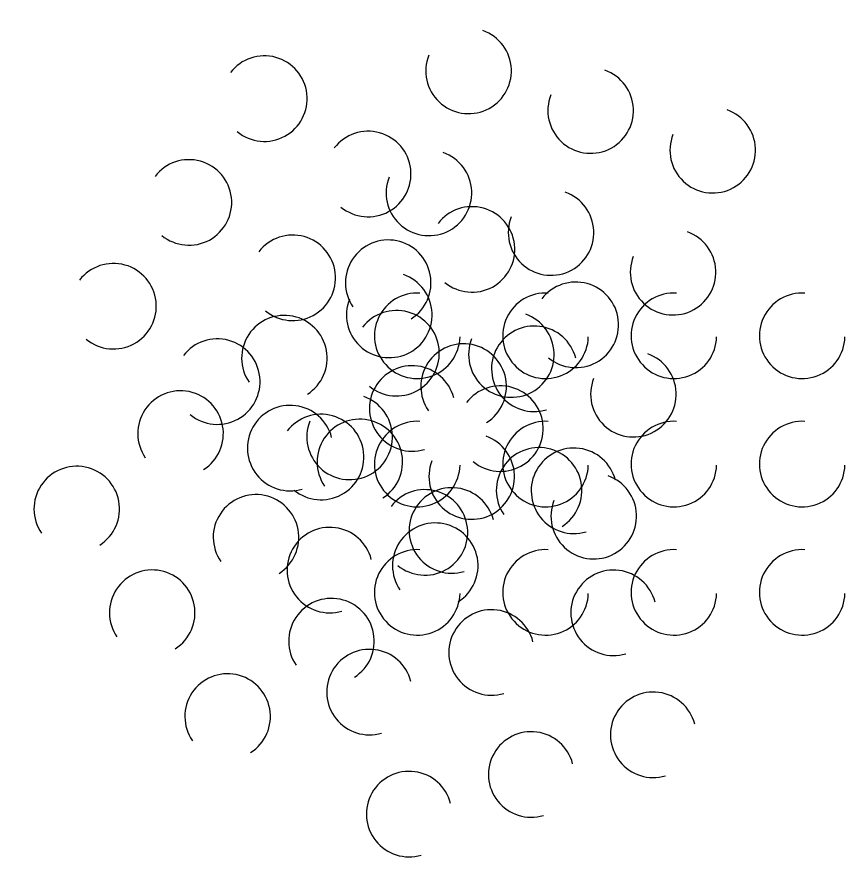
# Model space of a CAD drawing. Header units: millimetres. Extents: x -656 to 2820, y 1091 to 2938.
# Drawn here: x 2109.3 to 2496.4, y 1243.9 to 1641.9 of the extents above; entities that cross this region are included whole.
import ezdxf

# ---------------------------------------------------------------- set-up
doc = ezdxf.new("R2010")
doc.units = ezdxf.units.MM

# ---------------------------------------------------------------- blocks, each defined once
blk = doc.blocks.new('*U4')
blk.add_arc((0, 0), 20, 86.5283, 358.4428)
blk = doc.blocks.new('*U5')
at = {"color": 0, "linetype": 'ByBlock', "lineweight": -2, "transparency": 16777216}
for p in [(0, 120), (59.99, 120), (119.98, 120), (179.97, 120), (0, 60), (59.99, 60), (119.98, 60), (179.97, 60), (0, 0), (59.99, 0), (119.98, 0), (179.97, 0)]:
    blk.add_blockref('*U4', p, dxfattribs=at)
blk = doc.blocks.new('*U6')
blk.add_arc((0, 0), 20, 86.5283, 358.4428)
blk = doc.blocks.new('*U8')
at = {"color": 0, "linetype": 'ByBlock', "lineweight": -2, "transparency": 16777216}
for p in [(0, 120), (59.99, 120), (119.98, 120), (179.97, 120), (0, 60), (59.99, 60), (119.98, 60), (179.97, 60), (0, 0), (59.99, 0), (119.98, 0), (179.97, 0)]:
    blk.add_blockref('*U6', p, dxfattribs=at)
blk = doc.blocks.new('*U9')
blk.add_arc((0, 0), 20, 86.5283, 358.4428)
blk = doc.blocks.new('*U11')
at = {"color": 0, "linetype": 'ByBlock', "lineweight": -2, "transparency": 16777216}
for p in [(0, 120), (59.99, 120), (119.98, 120), (179.97, 120), (0, 60), (59.99, 60), (119.98, 60), (179.97, 60), (0, 0), (59.99, 0), (119.98, 0), (179.97, 0)]:
    blk.add_blockref('*U9', p, dxfattribs=at)
blk = doc.blocks.new('*U12')
blk.add_arc((0, 0), 20, 86.5283, 358.4428)
blk = doc.blocks.new('*U14')
at = {"color": 0, "linetype": 'ByBlock', "lineweight": -2, "transparency": 16777216}
for p in [(0, 120), (59.99, 120), (119.98, 120), (179.97, 120), (0, 60), (59.99, 60), (119.98, 60), (179.97, 60), (0, 0), (59.99, 0), (119.98, 0), (179.97, 0)]:
    blk.add_blockref('*U12', p, dxfattribs=at)
blk = doc.blocks.new('*U15')
blk.add_arc((0, 0), 20, 86.5283, 358.4428)
blk = doc.blocks.new('*U17')
at = {"color": 0, "linetype": 'ByBlock', "lineweight": -2, "transparency": 16777216}
for p in [(0, 120), (59.99, 120), (119.98, 120), (179.97, 120), (0, 60), (59.99, 60), (119.98, 60), (179.97, 60), (0, 0), (59.99, 0), (119.98, 0), (179.97, 0)]:
    blk.add_blockref('*U15', p, dxfattribs=at)

msp = doc.modelspace()

# ---------------------------------------------------------------- block references
for name, p, rotation in [('*U8', (2378.942, 1408.425), 71.99999999999999), ('*U11', (2370.555, 1497.918), 144), ('*U14', (2282.85, 1517.597), 215.9999999999999), ('*U17', (2237.032, 1440.266), 287.9999999999999)]:
    msp.add_blockref(name, p, dxfattribs=dict(rotation=rotation))
msp.add_blockref('*U5', (2296.42, 1372.794))

doc.saveas('drawing.dxf')
